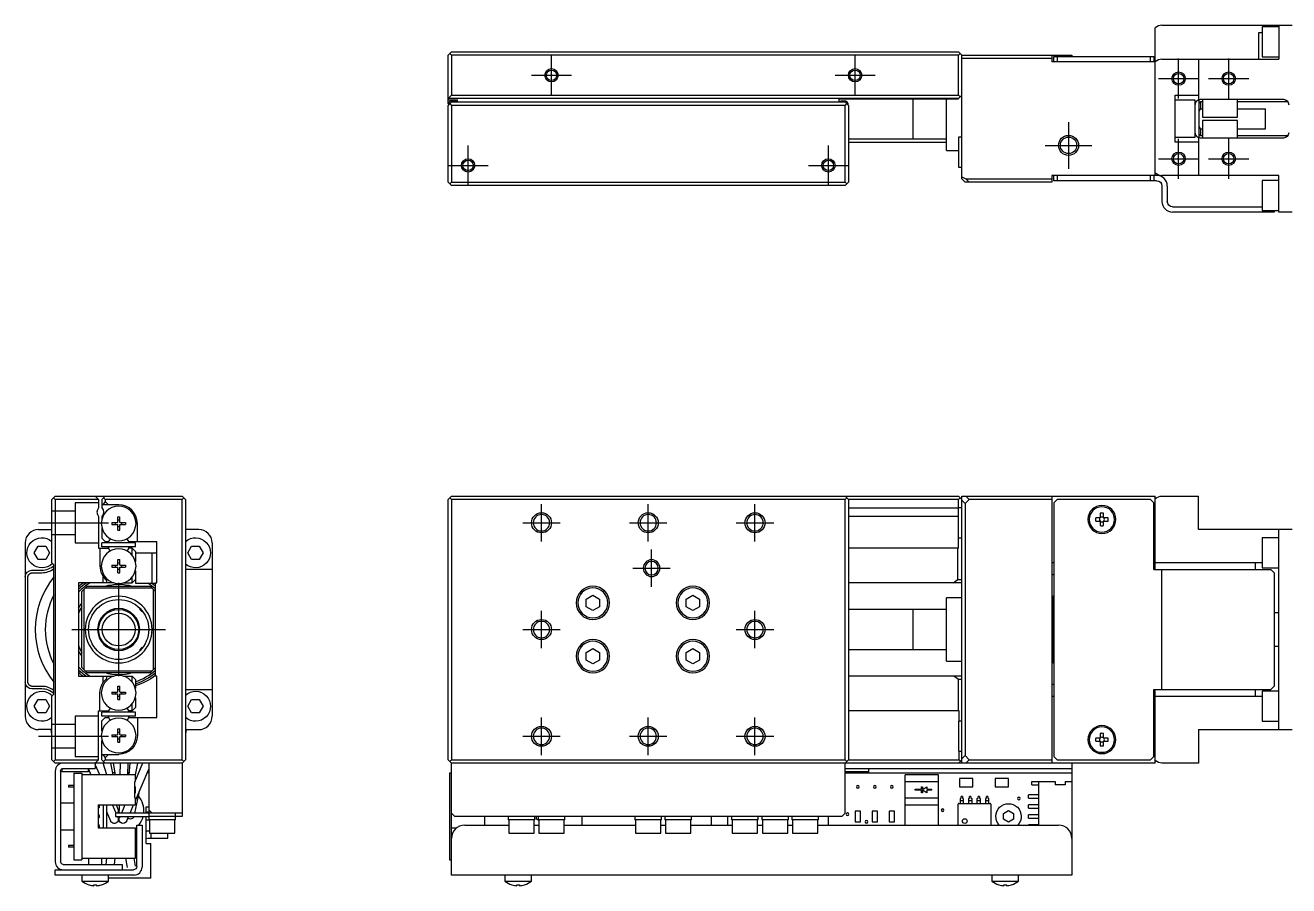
# Model space of a CAD drawing. Extents: x 0 to 598, y -8 to 192.
# Drawn here: x 0 to 189.4, y 63.3 to 192.3 of the extents above; entities that cross this region are included whole.
import ezdxf

# ---------------------------------------------------------------- set-up
doc = ezdxf.new("R2010")
doc.units = 0
doc.header["$LTSCALE"] = 0.5
doc.linetypes.add('CENTER', pattern=[50.8, 31.75, -6.35, 6.35, -6.35])
doc.linetypes.add('DASHED', pattern=[19.05, 12.7, -6.35])
for name, color, linetype in [('MSM_CENTER', 1, 'CENTER'), ('MSM_CONTINUOUS', 7, 'CONTINUOUS'), ('MSM_DASHED', 4, 'DASHED'), ('MSM_NARROW', 5, 'CONTINUOUS')]:
    doc.layers.add(name, color=color, linetype=linetype)

msp = doc.modelspace()

# ---------------------------------------------------------------- linework, layer by layer
at = {"layer": 'MSM_CENTER'}
for p, q in [((78.88, 181.76), (78.88, 187.76)), ((124.38, 181.76), (124.38, 187.76)), ((172.88, 181.26), (172.88, 187.26)), ((180.38, 181.26), (180.38, 187.26)), ((75.88, 184.76), (81.88, 184.76)), ((121.38, 184.76), (127.38, 184.76)), ((169.88, 184.26), (175.88, 184.26)), ((177.38, 184.26), (183.38, 184.26)), ((156.38, 177.76), (156.38, 170.76)), ((66.38, 168.26), (66.38, 174.26)), ((120.38, 168.26), (120.38, 174.26)), ((152.88, 174.26), (159.88, 174.26)), ((172.88, 169.26), (172.88, 175.26)), ((180.38, 169.26), (180.38, 175.26)), ((63.38, 171.26), (69.38, 171.26)), ((117.38, 171.26), (123.38, 171.26)), ((169.88, 172.26), (175.88, 172.26)), ((177.38, 172.26), (183.38, 172.26)), ((77.38, 114.9), (77.38, 120.5)), ((93.38, 114.9), (93.38, 120.5)), ((109.38, 114.9), (109.38, 120.5)), ((2, 117.7), (12.5, 117.7)), ((74.58, 117.7), (80.18, 117.7)), ((90.58, 117.7), (96.18, 117.7)), ((106.58, 117.7), (112.18, 117.7)), ((93.88, 108.1), (93.88, 113.7)), ((91.08, 110.9), (96.68, 110.9)), ((14, 94.7), (14, 108.7)), ((77.38, 98.9), (77.38, 104.5)), ((109.38, 98.9), (109.38, 104.5)), ((7, 101.7), (21, 101.7)), ((74.58, 101.7), (80.18, 101.7)), ((106.58, 101.7), (112.18, 101.7)), ((77.38, 82.9), (77.38, 88.5)), ((93.38, 82.9), (93.38, 88.5)), ((109.38, 82.9), (109.38, 88.5)), ((2, 85.7), (12.5, 85.7)), ((74.58, 85.7), (80.18, 85.7)), ((90.58, 85.7), (96.18, 85.7)), ((106.58, 85.7), (112.18, 85.7))]:
    msp.add_line(p, q, dxfattribs=at)
at = {"layer": 'MSM_CONTINUOUS'}
for p, q in [((169.38, 186.78), (169.38, 191.88)), ((170.38, 192.26), (189.88, 192.26)), ((185.38, 192.01), (185.38, 187.51)), ((187.88, 192.01), (185.38, 192.01)), ((187.88, 192.26), (187.88, 187.16)), ((184.88, 191.2), (185.38, 191.2)), ((184.88, 187.16), (184.88, 191.2)), ((63.38, 187.76), (63.88, 188.26)), ((63.38, 180.56), (63.38, 187.76)), ((63.63, 188.01), (63.88, 187.76)), ((63.88, 188.26), (139.88, 188.26)), ((63.88, 187.76), (63.88, 181.76)), ((139.88, 187.76), (63.88, 187.76)), ((140.38, 187.76), (139.88, 188.26)), ((139.88, 187.76), (140.13, 188.01)), ((139.88, 181.76), (139.88, 187.76)), ((140.38, 187.76), (156.88, 187.76)), ((140.38, 169.26), (140.38, 187.76)), ((153.88, 187.76), (153.88, 186.76)), ((154.18, 186.76), (154.18, 187.56)), ((154.18, 187.56), (169.18, 187.56)), ((154.68, 187.56), (154.68, 186.76)), ((156.88, 187.76), (156.88, 187.56)), ((168.68, 186.76), (168.68, 187.56)), ((169.18, 187.56), (169.18, 186.76)), ((185.38, 187.51), (187.88, 187.51)), ((153.88, 187.26), (140.38, 187.26)), ((169.38, 186.76), (153.88, 186.76)), ((169.38, 169.76), (169.38, 186.76)), ((170.38, 187.16), (187.88, 187.16)), ((175.88, 187.16), (175.88, 181.13)), ((63.88, 181.76), (63.38, 181.26)), ((139.88, 181.26), (63.38, 181.26)), ((63.38, 181.06), (64.78, 181.06)), ((63.38, 180.26), (63.88, 180.76)), ((63.48, 180.46), (63.38, 180.56)), ((63.38, 168.76), (63.38, 180.26)), ((63.48, 180.36), (63.48, 180.56)), ((63.63, 180.51), (63.88, 180.26)), ((64.48, 180.86), (63.78, 180.86)), ((63.88, 181.76), (139.88, 181.76)), ((63.88, 180.76), (122.88, 180.76)), ((63.88, 180.26), (63.88, 168.76)), ((122.88, 180.26), (63.88, 180.26)), ((64.78, 180.76), (64.78, 181.06)), ((121.98, 180.76), (121.98, 181.16)), ((139.78, 181.16), (121.98, 181.16)), ((122.98, 180.86), (122.28, 180.86)), ((122.88, 180.76), (123.38, 180.26)), ((122.88, 180.26), (123.13, 180.51)), ((122.88, 168.76), (122.88, 180.26)), ((123.28, 180.56), (123.28, 180.36)), ((123.38, 180.26), (123.38, 168.76)), ((133.08, 175.26), (133.08, 181.16)), ((138.08, 173.51), (138.08, 181.16)), ((139.78, 181.16), (139.88, 181.26)), ((140.13, 181.51), (139.88, 181.76)), ((139.88, 181.26), (140.38, 181.76)), ((172.38, 181.76), (175.88, 181.76)), ((172.38, 174.76), (172.38, 181.76)), ((175.38, 181.01), (172.38, 181.01)), ((175.38, 175.51), (175.38, 181.01)), ((175.88, 181.13), (175.97, 181.13)), ((175.9, 181.1), (175.97, 181.13)), ((175.98, 175.38), (175.98, 181.13)), ((176.18, 180.76), (175.98, 180.56)), ((176.18, 181.16), (188.58, 181.16)), ((176.18, 180.76), (176.18, 179.76)), ((176.48, 180.76), (176.18, 180.76)), ((176.48, 181.16), (176.48, 178.51)), ((181.68, 178.51), (181.68, 181.16)), ((189.28, 180.76), (181.68, 180.76)), ((175.98, 179.39), (176.18, 179.76)), ((176.18, 179.76), (176.48, 179.76)), ((176.48, 178.51), (181.68, 178.51)), ((181.68, 179.76), (185.88, 179.76)), ((185.88, 176.76), (185.88, 179.76)), ((176.18, 176.76), (175.98, 177.12)), ((176.18, 176.76), (176.18, 175.76)), ((176.18, 176.76), (176.48, 176.76)), ((176.48, 178.01), (176.48, 175.36)), ((181.68, 178.01), (176.48, 178.01)), ((181.68, 175.36), (181.68, 178.01)), ((181.68, 176.76), (185.88, 176.76)), ((123.38, 175.26), (138.08, 175.26)), ((123.38, 174.76), (138.08, 174.76)), ((139.88, 175.51), (139.88, 171.01)), ((140.38, 175.51), (139.88, 175.51)), ((172.38, 175.51), (175.38, 175.51)), ((175.88, 174.76), (172.38, 174.76)), ((175.88, 175.39), (175.88, 169.76)), ((175.88, 175.39), (175.97, 175.39)), ((175.97, 175.39), (175.89, 175.41)), ((175.98, 175.96), (176.18, 175.76)), ((176.18, 175.76), (176.48, 175.76)), ((188.58, 175.36), (176.18, 175.36)), ((181.68, 175.76), (189.28, 175.76)), ((138.08, 173.51), (139.88, 173.51)), ((139.88, 171.01), (140.38, 171.01)), ((63.88, 168.26), (63.38, 168.76)), ((63.88, 168.76), (63.63, 168.51)), ((63.88, 168.76), (122.88, 168.76)), ((123.13, 168.51), (122.88, 168.76)), ((123.38, 168.76), (123.13, 168.51)), ((140.38, 169.56), (140.99, 169.26)), ((140.88, 168.76), (140.38, 169.26)), ((153.88, 168.76), (140.88, 168.76)), ((140.99, 169.26), (153.88, 169.26)), ((140.99, 169.26), (141.49, 168.76)), ((169.58, 169.76), (153.88, 169.76)), ((153.88, 169.76), (153.88, 168.76)), ((154.18, 168.96), (154.18, 169.76)), ((169.58, 168.96), (154.18, 168.96)), ((154.68, 169.76), (154.68, 168.96)), ((168.68, 168.96), (168.68, 169.76)), ((169.18, 169.76), (169.18, 168.96)), ((187.88, 169.76), (170.38, 169.76)), ((185.38, 169.01), (185.38, 164.51)), ((187.88, 169.01), (185.38, 169.01)), ((187.88, 164.26), (187.88, 169.76)), ((122.88, 168.26), (63.88, 168.26)), ((122.88, 168.26), (123.13, 168.51)), ((170.38, 168.16), (170.38, 165.86)), ((171.18, 168.16), (171.18, 165.86)), ((171.98, 165.06), (185.38, 165.06)), ((187.18, 164.26), (171.98, 164.26)), ((185.38, 164.51), (187.88, 164.51)), ((186.68, 164.26), (186.68, 164.51)), ((187.18, 164.51), (187.18, 164.26)), ((189.88, 164.26), (187.88, 164.26)), ((4, 121.2), (4.5, 121.7)), ((4.5, 121.2), (4.25, 121.45)), ((4.5, 121.7), (23.5, 121.7)), ((10.5, 121.7), (11, 121.2)), ((12, 121.7), (11.5, 121.2)), ((12, 121.2), (11.75, 121.45)), ((23.5, 121.7), (24, 121.2)), ((23.75, 121.45), (23.5, 121.2)), ((63.88, 121.7), (63.38, 121.2)), ((63.63, 121.45), (63.88, 121.2)), ((63.88, 121.7), (139.88, 121.7)), ((123.38, 121.2), (122.88, 121.7)), ((122.88, 121.2), (123.13, 121.45)), ((140.38, 121.2), (139.88, 121.7)), ((139.88, 121.2), (140.13, 121.45)), ((140.38, 81.7), (140.38, 121.7)), ((140.38, 121.7), (169.38, 121.7)), ((140.99, 121.7), (141.49, 121.2)), ((153.88, 121.7), (153.88, 81.7)), ((169.38, 110.7), (169.38, 121.7)), ((170.38, 121.7), (175.88, 121.7)), ((175.88, 116.7), (175.88, 121.7)), ((4, 111.7), (4, 121.2)), ((4.5, 121.2), (4.5, 82.2)), ((11, 121.2), (4.5, 121.2)), ((11, 121.2), (11, 119.96)), ((11.5, 121.2), (11.5, 119.96)), ((14, 120.4), (11.5, 120.4)), ((12, 120.9), (11.65, 120.4)), ((12, 121.2), (12, 120.9)), ((23.5, 121.2), (12, 121.2)), ((12.5, 120.4), (12, 120.9)), ((23.5, 82.2), (23.5, 121.2)), ((24, 121.2), (24, 82.2)), ((63.38, 82.2), (63.38, 121.2)), ((122.88, 121.2), (63.88, 121.2)), ((63.88, 121.2), (63.88, 82.2)), ((122.88, 82.2), (122.88, 121.2)), ((139.88, 121.2), (123.38, 121.2)), ((123.38, 121.2), (123.38, 82.2)), ((123.38, 119.96), (139.88, 119.96)), ((139.88, 119.96), (139.88, 121.2)), ((139.88, 113.9), (139.88, 119.95)), ((140.38, 119.95), (139.88, 119.95)), ((140.88, 120.58), (140.38, 121.08)), ((141.49, 121.2), (140.88, 120.58)), ((140.88, 120.58), (140.88, 82.81)), ((153.88, 121.2), (141.49, 121.2)), ((154.68, 121.2), (154.18, 120.7)), ((154.18, 120.7), (154.18, 82.7)), ((168.68, 121.2), (154.68, 121.2)), ((169.18, 120.7), (168.68, 121.2)), ((169.18, 110.7), (169.18, 120.7)), ((11, 118.64), (11, 113.9)), ((11.5, 118.64), (11.5, 118.31)), ((13, 117.74), (13.8, 117.74)), ((13, 117.74), (13, 117.45)), ((13, 117.45), (13.8, 117.45)), ((13.53, 117.45), (13.53, 117.74)), ((13.86, 118.6), (14.15, 118.6)), ((13.86, 117.8), (13.86, 118.6)), ((14.15, 118.07), (13.86, 118.07)), ((14.15, 117.8), (14.15, 118.6)), ((14.21, 117.74), (15, 117.74)), ((14.21, 117.45), (15, 117.45)), ((14.47, 117.45), (14.47, 117.74)), ((15, 117.74), (15, 117.45)), ((16.8, 114.9), (16.8, 117.6)), ((139.88, 118.64), (123.38, 118.64)), ((161.14, 118.44), (160.46, 118.44)), ((160.46, 117.96), (161.14, 117.96)), ((161.14, 119.12), (161.14, 118.44)), ((161.14, 117.96), (161.14, 117.28)), ((161.62, 118.44), (161.62, 119.12)), ((162.3, 118.44), (161.62, 118.44)), ((161.62, 117.28), (161.62, 117.96)), ((161.62, 117.96), (162.3, 117.96)), ((2, 116.7), (4, 116.7)), ((11.5, 116.88), (11.5, 115.4)), ((13.86, 116.6), (13.86, 117.39)), ((13.86, 117.13), (14.15, 117.13)), ((13.86, 116.6), (14.15, 116.6)), ((14.15, 116.6), (14.15, 117.39)), ((26, 116.7), (24, 116.7)), ((189.88, 116.7), (175.88, 116.7)), ((187.88, 86.7), (187.88, 116.7)), ((0, 114.7), (0, 88.7)), ((1.35, 113.2), (1.92, 114.2)), ((1.92, 114.2), (3.08, 114.2)), ((3.08, 114.2), (3.65, 113.2)), ((11, 113.9), (12.46, 113.9)), ((11.2, 113.9), (11.2, 111.2)), ((11.5, 115.4), (12, 114.9)), ((11.5, 114.1), (11.5, 114.7)), ((16.5, 114.7), (11.5, 114.7)), ((16.5, 114.1), (11.5, 114.1)), ((12, 114.9), (12.48, 114.9)), ((12.46, 113.9), (12.54, 113.76)), ((12.54, 114.99), (12.48, 114.9)), ((15.52, 114.9), (15.33, 115.22)), ((15.33, 113.52), (15.54, 113.9)), ((15.52, 114.9), (19.7, 114.9)), ((16, 113.9), (15.54, 113.9)), ((16, 112.86), (16, 113.9)), ((16, 113.9), (16.5, 113.4)), ((16.5, 114.1), (16.5, 114.7)), ((19.7, 108.7), (19.7, 114.9)), ((24.35, 113.2), (24.92, 114.2)), ((24.92, 114.2), (26.08, 114.2)), ((26.08, 114.2), (26.65, 113.2)), ((28, 114.7), (28, 110.7)), ((139.88, 113.9), (123.38, 113.9)), ((139.78, 109.2), (139.78, 113.9)), ((139.88, 115.45), (140.38, 115.45)), ((185.38, 115.45), (185.38, 110.95)), ((187.88, 115.45), (185.38, 115.45)), ((1.92, 112.2), (1.35, 113.2)), ((3.08, 112.2), (1.92, 112.2)), ((3.65, 113.2), (3.08, 112.2)), ((13.86, 112.2), (14.15, 112.2)), ((13.86, 111.4), (13.86, 112.2)), ((14.15, 111.4), (14.15, 112.2)), ((16.5, 113.4), (16.5, 111.91)), ((19.7, 113.15), (16.5, 113.15)), ((19, 108.65), (19, 113.15)), ((24.92, 112.2), (24.35, 113.2)), ((26.08, 112.2), (24.92, 112.2)), ((26.65, 113.2), (26.08, 112.2)), ((1, 110.6), (2.5, 110.6)), ((1.13, 110.21), (2.5, 110.21)), ((4.3, 111.4), (4, 111.7)), ((4.3, 92), (4.3, 111.4)), ((13, 111.34), (13.8, 111.34)), ((13, 111.34), (13, 111.05)), ((13, 111.05), (13.8, 111.05)), ((13.53, 111.05), (13.53, 111.34)), ((14.15, 111.67), (13.86, 111.67)), ((13.86, 110.2), (13.86, 110.99)), ((13.86, 110.73), (14.15, 110.73)), ((13.86, 110.2), (14.15, 110.2)), ((14.15, 110.2), (14.15, 110.99)), ((14.21, 111.34), (15, 111.34)), ((14.21, 111.05), (15, 111.05)), ((14.47, 111.05), (14.47, 111.34)), ((15, 111.34), (15, 111.05)), ((16.5, 110.48), (16.5, 108.65)), ((28, 110.7), (24, 110.7)), ((28, 110.7), (28, 92.7)), ((154.18, 111.7), (153.88, 111.7)), ((153.88, 109.95), (154.18, 109.95)), ((185.38, 111.7), (169.18, 111.7)), ((169.18, 110.7), (186.68, 110.7)), ((170.38, 92.7), (170.38, 110.7)), ((184.38, 110.7), (184.38, 111.7)), ((185.38, 110.95), (187.88, 110.95)), ((187.18, 110.2), (186.68, 110.7)), ((187.18, 110.2), (187.18, 93.2)), ((0.38, 93.92), (0.38, 109.47)), ((8, 108.7), (8, 94.7)), ((13.29, 108.7), (8, 108.7)), ((9, 107.9), (9.3, 108.2)), ((9.3, 108.2), (18.7, 108.2)), ((11.7, 108.7), (11.7, 109.6)), ((12.2, 109.05), (12.2, 108.7)), ((14.71, 108.7), (16, 108.7)), ((16, 108.7), (16, 109.54)), ((16.5, 109.2), (16, 108.7)), ((16.5, 108.65), (19.5, 108.65)), ((18.7, 108.2), (19, 107.9)), ((19.5, 94.7), (19.5, 108.7)), ((19.5, 108.7), (19.7, 108.7)), ((140.38, 108.7), (123.38, 108.7)), ((139.08, 108.7), (139.78, 109.2)), ((139.78, 109.2), (140.38, 109.2)), ((8.5, 107.4), (8.8, 107.7)), ((8.5, 96), (8.5, 107.4)), ((9, 107.9), (8.8, 107.7)), ((8.8, 107.7), (8.8, 95.7)), ((19, 107.9), (9, 107.9)), ((19.2, 107.7), (19, 107.9)), ((19.2, 95.7), (19.2, 107.7)), ((19.2, 107.7), (19.5, 107.4)), ((84.08, 106.27), (85.08, 106.85)), ((84.08, 105.12), (84.08, 106.27)), ((85.08, 106.85), (86.08, 106.27)), ((86.08, 106.27), (86.08, 105.12)), ((99.08, 106.27), (100.08, 106.85)), ((99.08, 105.12), (99.08, 106.27)), ((100.08, 106.85), (101.08, 106.27)), ((101.08, 106.27), (101.08, 105.12)), ((138.08, 96.95), (138.08, 106.45)), ((140.38, 106.45), (138.08, 106.45)), ((154.08, 106.7), (153.88, 106.5)), ((154.08, 106.7), (154.08, 96.7)), ((154.18, 106.7), (154.08, 106.7)), ((17.2, 104.67), (17.2, 104.86)), ((17.2, 104.67), (17.43, 104.45)), ((17.43, 104.62), (17.43, 104.45)), ((17.43, 104.45), (17.56, 104.45)), ((85.08, 104.54), (84.08, 105.12)), ((86.08, 105.12), (85.08, 104.54)), ((100.08, 104.54), (99.08, 105.12)), ((101.08, 105.12), (100.08, 104.54)), ((138.08, 104.7), (123.38, 104.7)), ((133.08, 98.7), (133.08, 104.7)), ((187.88, 104.2), (187.18, 104.2)), ((11.04, 100.64), (11.04, 100.63)), ((16.97, 100.63), (16.97, 100.63)), ((12.56, 98.9), (12.63, 98.9)), ((12.69, 98.83), (12.63, 98.9)), ((15.38, 98.9), (15.31, 98.83)), ((15.38, 98.9), (15.44, 98.9)), ((17.43, 98.95), (17.2, 98.72)), ((17.2, 98.53), (17.2, 98.72)), ((17.43, 98.95), (17.43, 98.78)), ((17.56, 98.95), (17.43, 98.95)), ((17.56, 98.95), (17.56, 98.95)), ((84.08, 98.27), (85.08, 98.85)), ((85.08, 98.85), (86.08, 98.27)), ((99.08, 98.27), (100.08, 98.85)), ((100.08, 98.85), (101.08, 98.27)), ((123.38, 98.7), (138.08, 98.7)), ((187.18, 99.2), (187.88, 99.2)), ((84.08, 97.12), (84.08, 98.27)), ((85.08, 96.54), (84.08, 97.12)), ((86.08, 97.12), (85.08, 96.54)), ((86.08, 98.27), (86.08, 97.12)), ((99.08, 97.12), (99.08, 98.27)), ((100.08, 96.54), (99.08, 97.12)), ((101.08, 97.12), (100.08, 96.54)), ((101.08, 98.27), (101.08, 97.12)), ((138.08, 96.95), (140.38, 96.95)), ((153.88, 96.9), (154.08, 96.7)), ((154.08, 96.7), (154.18, 96.7)), ((8, 94.7), (13.29, 94.7)), ((8.8, 95.7), (8.5, 96)), ((8.8, 95.7), (9, 95.5)), ((9, 95.5), (19, 95.5)), ((9.3, 95.2), (9, 95.5)), ((18.7, 95.2), (9.3, 95.2)), ((11.7, 93.79), (11.7, 94.7)), ((12.2, 94.7), (12.2, 94.34)), ((14.71, 94.7), (16, 94.7)), ((16, 93.86), (16, 94.7)), ((16, 94.7), (16.5, 94.2)), ((19, 95.5), (18.7, 95.2)), ((19, 95.5), (19.2, 95.7)), ((19.5, 96), (19.2, 95.7)), ((19.7, 94.7), (19.5, 94.7)), ((19.7, 88.5), (19.7, 94.7)), ((140.38, 94.7), (123.38, 94.7)), ((139.88, 94.2), (139.18, 94.7)), ((2.5, 93.18), (1.13, 93.18)), ((13.86, 93.2), (14.15, 93.2)), ((13.86, 92.4), (13.86, 93.2)), ((14.15, 92.4), (14.15, 93.2)), ((16.5, 94.2), (16.5, 92.91)), ((139.88, 89.5), (139.88, 94.2)), ((140.38, 94.2), (139.88, 94.2)), ((154.18, 93.45), (153.88, 93.45)), ((186.68, 92.7), (187.18, 93.2)), ((2.5, 92.8), (1, 92.8)), ((1.35, 90.2), (1.92, 91.2)), ((1.92, 91.2), (3.08, 91.2)), ((3.08, 91.2), (3.65, 90.2)), ((4, 91.7), (4.3, 92)), ((4, 82.2), (4, 91.7)), ((11.2, 89.5), (11.2, 92.2)), ((13, 92.34), (13.8, 92.34)), ((13, 92.34), (13, 92.05)), ((13, 92.05), (13.8, 92.05)), ((13.53, 92.05), (13.53, 92.34)), ((14.15, 92.67), (13.86, 92.67)), ((13.86, 91.2), (13.86, 91.99)), ((13.86, 91.73), (14.15, 91.73)), ((13.86, 91.2), (14.15, 91.2)), ((14.15, 91.2), (14.15, 91.99)), ((14.21, 92.34), (15, 92.34)), ((14.21, 92.05), (15, 92.05)), ((14.47, 92.05), (14.47, 92.34)), ((15, 92.34), (15, 92.05)), ((16.5, 91.48), (16.5, 90)), ((24, 92.7), (28, 92.7)), ((24.35, 90.2), (24.92, 91.2)), ((24.92, 91.2), (26.08, 91.2)), ((26.08, 91.2), (26.65, 90.2)), ((28, 92.7), (28, 88.7)), ((153.88, 91.7), (154.18, 91.7)), ((169.18, 82.7), (169.18, 92.7)), ((169.18, 92.7), (186.68, 92.7)), ((169.18, 91.7), (185.38, 91.7)), ((169.38, 81.7), (169.38, 92.7)), ((184.38, 91.7), (184.38, 92.7)), ((185.38, 92.45), (185.38, 87.95)), ((187.88, 92.45), (185.38, 92.45)), ((1.92, 89.2), (1.35, 90.2)), ((3.08, 89.2), (1.92, 89.2)), ((3.65, 90.2), (3.08, 89.2)), ((11, 89.5), (12.46, 89.5)), ((11, 82.2), (11, 89.5)), ((11.5, 88.7), (11.5, 89.3)), ((16.5, 89.3), (11.5, 89.3)), ((12.54, 89.64), (12.46, 89.5)), ((15.54, 89.5), (15.33, 89.87)), ((16, 89.5), (15.54, 89.5)), ((16, 89.5), (16, 90.54)), ((16.5, 90), (16, 89.5)), ((16.5, 88.7), (16.5, 89.3)), ((24.92, 89.2), (24.35, 90.2)), ((26.08, 89.2), (24.92, 89.2)), ((26.65, 90.2), (26.08, 89.2)), ((139.98, 89.5), (123.38, 89.5)), ((139.98, 87.95), (139.98, 89.5)), ((16.5, 88.7), (11.5, 88.7)), ((12, 88.5), (11.5, 88)), ((11.5, 86.51), (11.5, 88)), ((12, 88.5), (12.48, 88.5)), ((12.48, 88.5), (12.54, 88.41)), ((15.33, 88.17), (15.52, 88.5)), ((15.52, 88.5), (19.7, 88.5)), ((16.8, 88.5), (16.8, 85.8)), ((139.88, 87.95), (139.88, 83.45)), ((140.38, 87.95), (139.88, 87.95)), ((185.38, 87.95), (187.88, 87.95)), ((4, 86.7), (2, 86.7)), ((4, 86), (3.88, 86.7)), ((13, 85.94), (13.8, 85.94)), ((13, 85.94), (13, 85.65)), ((13, 85.65), (13.8, 85.65)), ((13.53, 85.65), (13.53, 85.94)), ((13.86, 86.8), (14.15, 86.8)), ((13.86, 86), (13.86, 86.8)), ((14.15, 86.27), (13.86, 86.27)), ((13.86, 84.8), (13.86, 85.59)), ((13.86, 85.33), (14.15, 85.33)), ((14.15, 86), (14.15, 86.8)), ((14.15, 84.8), (14.15, 85.59)), ((14.21, 85.94), (15, 85.94)), ((14.21, 85.65), (15, 85.65)), ((14.47, 85.65), (14.47, 85.94)), ((15, 85.94), (15, 85.65)), ((24.12, 86.7), (24, 86)), ((24, 86.7), (26, 86.7)), ((161.14, 85.44), (160.46, 85.44)), ((161.14, 86.12), (161.14, 85.44)), ((161.62, 85.44), (161.62, 86.12)), ((162.3, 85.44), (161.62, 85.44)), ((175.88, 86.7), (175.88, 81.7)), ((175.88, 86.7), (189.88, 86.7)), ((11.5, 82.2), (11.5, 85.08)), ((13.86, 84.8), (14.15, 84.8)), ((139.88, 83.45), (140.38, 83.45)), ((139.98, 82.2), (139.98, 83.45)), ((160.46, 84.96), (161.14, 84.96)), ((161.14, 84.96), (161.14, 84.28)), ((161.62, 84.96), (162.3, 84.96)), ((161.62, 84.28), (161.62, 84.96)), ((4.25, 81.95), (4, 82.2)), ((4.25, 81.95), (4.5, 82.2)), ((4.5, 81.7), (4.25, 81.95)), ((4.5, 82.2), (11, 82.2)), ((23.5, 81.7), (4.5, 81.7)), ((11, 82.2), (10.5, 81.7)), ((10.5, 81.7), (10.5, 80.9)), ((11.16, 79.95), (10.5, 81.49)), ((11.5, 83), (14, 83)), ((11.5, 82.2), (12, 81.7)), ((11.65, 83), (12, 82.5)), ((12.25, 79.95), (11.69, 81.7)), ((11.75, 81.95), (12, 82.2)), ((12, 82.5), (12.5, 83)), ((12, 82.5), (12, 82.2)), ((12, 82.2), (23.5, 82.2)), ((13.18, 79.95), (12.84, 81.7)), ((13.2, 81.7), (13.45, 79.95)), ((14.2, 81.7), (14.16, 79.95)), ((15.36, 79.95), (15.4, 81.7)), ((15.69, 81.7), (15.54, 79.95)), ((16.83, 81.7), (16.45, 79.95)), ((17.59, 81.7), (16.5, 79.14)), ((18.5, 81.7), (18.5, 73.2)), ((23.5, 82.2), (23.75, 81.95)), ((24, 82.2), (23.5, 81.7)), ((23.5, 81.7), (23.5, 73.7)), ((63.38, 82.2), (63.88, 81.7)), ((63.88, 82.2), (63.63, 81.95)), ((63.88, 82.2), (122.88, 82.2)), ((63.88, 64.9), (63.88, 81.7)), ((169.38, 81.7), (63.88, 81.7)), ((123.13, 81.95), (122.88, 82.2)), ((122.88, 81.7), (123.38, 82.2)), ((122.88, 74.2), (122.88, 81.7)), ((123.38, 82.2), (139.98, 82.2)), ((139.88, 81.7), (140.38, 82.2)), ((140.18, 82), (139.98, 82.2)), ((140.38, 82.31), (140.88, 82.81)), ((140.88, 82.81), (141.49, 82.2)), ((141.49, 82.2), (140.99, 81.7)), ((141.49, 82.2), (153.88, 82.2)), ((154.18, 82.7), (154.68, 82.2)), ((154.68, 82.2), (168.68, 82.2)), ((156.88, 81.7), (156.88, 64.9)), ((168.68, 82.2), (169.18, 82.7)), ((175.88, 81.7), (170.38, 81.7)), ((4.5, 80.5), (4.5, 66.9)), ((5.3, 80.5), (5.3, 66.9)), ((5.5, 80.84), (5.5, 80.4)), ((9.5, 80.4), (5.5, 80.4)), ((5.7, 80.9), (10.5, 80.9)), ((7.3, 80.2), (7.3, 67.2)), ((7.3, 80.2), (8.5, 80.2)), ((8.5, 80.2), (8.5, 67.2)), ((16.5, 79.95), (8.5, 79.95)), ((9.5, 80.4), (9.5, 80.9)), ((9.5, 80.78), (9.85, 79.95)), ((13.11, 80.3), (13.4, 80.3)), ((15.37, 80.3), (15.57, 80.3)), ((16.5, 76.07), (18.5, 80.78)), ((16.5, 78.95), (16.5, 79.95)), ((18.3, 80.3), (18.5, 80.3)), ((63.58, 80.2), (63.58, 67.2)), ((63.88, 80.2), (63.58, 80.2)), ((122.88, 80.9), (156.88, 80.9)), ((126.38, 80.4), (122.88, 80.4)), ((156.88, 80.2), (122.88, 80.2)), ((126.38, 80.9), (126.38, 80.2)), ((136.88, 79.95), (131.88, 79.95)), ((131.88, 72.4), (131.88, 79.95)), ((136.88, 72.4), (136.88, 79.95)), ((6.5, 78.32), (6.5, 78.07)), ((7.3, 78.32), (6.5, 78.32)), ((7.3, 78.07), (6.5, 78.07)), ((16.4, 76.45), (16.4, 78.95)), ((16.5, 78.95), (16.4, 78.95)), ((16.4, 78.15), (16.5, 78.15)), ((16.4, 77.77), (16.5, 77.77)), ((16.43, 74.2), (17.18, 77.68)), ((16.5, 77.25), (16.5, 78.15)), ((131.88, 78.95), (136.88, 78.95)), ((133.38, 77.62), (133.38, 77.77)), ((133.38, 77.77), (134.33, 77.77)), ((134.33, 78.15), (134.48, 78.15)), ((134.33, 77.77), (134.33, 78.15)), ((134.48, 77.75), (135.16, 78.15)), ((134.48, 78.15), (134.48, 77.75)), ((135.16, 78.15), (135.16, 77.77)), ((135.16, 77.77), (135.86, 77.77)), ((135.86, 77.77), (135.86, 77.62)), ((140.01, 79.4), (140.01, 78.15)), ((142.01, 79.4), (140.01, 79.4)), ((140.01, 78.15), (142.01, 78.15)), ((142.01, 78.15), (142.01, 79.4)), ((147.4, 79.4), (145.4, 79.4)), ((145.4, 79.4), (145.4, 78.15)), ((145.4, 78.15), (147.4, 78.15)), ((147.4, 78.15), (147.4, 79.4)), ((150.88, 78.45), (150.88, 78.95)), ((150.88, 78.95), (154.38, 78.95)), ((150.88, 78.45), (151.88, 78.45)), ((151.88, 78.95), (151.88, 72.4)), ((154.38, 78.95), (154.38, 78.45)), ((155.88, 78.45), (154.38, 78.45)), ((155.88, 78.95), (155.88, 78.45)), ((155.88, 78.95), (156.88, 78.95)), ((16.4, 77.62), (16.5, 77.62)), ((16.4, 77.25), (16.5, 77.25)), ((16.5, 76.45), (16.4, 76.45)), ((16.5, 75.45), (16.5, 76.45)), ((136.88, 76.45), (131.88, 76.45)), ((134.33, 77.62), (133.38, 77.62)), ((134.33, 77.25), (134.33, 77.62)), ((134.48, 77.25), (134.33, 77.25)), ((135.16, 77.25), (134.48, 77.64)), ((134.48, 77.64), (134.48, 77.25)), ((135.86, 77.62), (135.16, 77.62)), ((135.16, 77.62), (135.16, 77.25)), ((140.16, 76.38), (140.27, 76.45)), ((140.16, 75.65), (140.16, 76.38)), ((140.16, 76.09), (140.59, 76.09)), ((140.47, 76.7), (140.27, 76.7)), ((140.27, 76.45), (140.27, 76.7)), ((140.47, 76.7), (140.47, 76.45)), ((140.47, 76.45), (140.59, 76.38)), ((140.59, 76.38), (140.59, 75.65)), ((141.43, 76.38), (141.54, 76.45)), ((141.43, 75.65), (141.43, 76.38)), ((141.43, 76.09), (141.86, 76.09)), ((141.74, 76.7), (141.54, 76.7)), ((141.54, 76.45), (141.54, 76.7)), ((141.74, 76.7), (141.74, 76.45)), ((141.74, 76.45), (141.86, 76.38)), ((141.86, 76.38), (141.86, 75.65)), ((142.7, 76.38), (142.81, 76.45)), ((142.7, 75.65), (142.7, 76.38)), ((142.7, 76.09), (143.13, 76.09)), ((142.81, 76.45), (142.81, 76.7)), ((143.01, 76.7), (142.81, 76.7)), ((143.01, 76.7), (143.01, 76.45)), ((143.01, 76.45), (143.13, 76.38)), ((143.13, 76.38), (143.13, 75.65)), ((143.97, 76.38), (144.08, 76.45)), ((143.97, 75.65), (143.97, 76.38)), ((143.97, 76.09), (144.4, 76.09)), ((144.28, 76.7), (144.08, 76.7)), ((144.08, 76.45), (144.08, 76.7)), ((144.28, 76.7), (144.28, 76.45)), ((144.28, 76.45), (144.4, 76.38)), ((144.4, 76.38), (144.4, 75.65)), ((150.38, 76.45), (150.38, 76.95)), ((151.88, 76.95), (150.38, 76.95)), ((150.38, 76.45), (151.88, 76.45)), ((7.3, 75.7), (5.3, 75.7)), ((11, 75.45), (16.5, 75.45)), ((11, 71.95), (11, 75.45)), ((11.7, 75.45), (11.7, 71.95)), ((12.2, 75.45), (12.2, 71.95)), ((12.2, 74.42), (12.8, 73.01)), ((13.6, 74.2), (13.07, 75.45)), ((13.5, 74.2), (13.5, 73.7)), ((23.5, 74.2), (13.5, 74.2)), ((13.92, 74.73), (13.69, 75.45)), ((14.07, 75.45), (14.05, 74.56)), ((14.93, 75.45), (14.4, 74.2)), ((15.71, 74.2), (16.24, 75.45)), ((18.1, 74.2), (18.1, 75.11)), ((18.1, 75.11), (18.5, 75.11)), ((18.35, 74.31), (18.5, 74.31)), ((19, 74.2), (18.5, 74.7)), ((22.5, 73.2), (22.5, 74.2)), ((63.88, 74.2), (64.38, 73.7)), ((122.38, 73.7), (122.88, 74.2)), ((124.41, 74.5), (124.41, 72.9)), ((125.21, 74.5), (124.41, 74.5)), ((125.21, 72.9), (125.21, 74.5)), ((126.95, 74.5), (126.95, 72.9)), ((127.75, 74.5), (126.95, 74.5)), ((127.75, 72.9), (127.75, 74.5)), ((130.29, 74.5), (129.49, 74.5)), ((129.49, 74.5), (129.49, 72.9)), ((130.29, 72.9), (130.29, 74.5)), ((131.88, 75.45), (136.88, 75.45)), ((139.83, 72.4), (139.83, 75.55)), ((139.93, 75.65), (144.63, 75.65)), ((144.73, 75.55), (144.73, 72.4)), ((146.63, 74.13), (147.38, 74.56)), ((146.63, 73.26), (146.63, 74.13)), ((147.38, 74.56), (148.13, 74.13)), ((148.13, 74.13), (148.13, 73.26)), ((150.38, 74.95), (150.38, 75.45)), ((151.88, 75.45), (150.38, 75.45)), ((150.38, 74.95), (151.88, 74.95)), ((150.38, 73.45), (150.38, 73.95)), ((151.88, 73.95), (150.38, 73.95)), ((13.5, 73.7), (18.5, 73.7)), ((13.9, 73.48), (13.81, 73.7)), ((14.19, 73.7), (14.1, 73.48)), ((15.2, 73.01), (15.49, 73.7)), ((16.7, 72.4), (17.5, 72.4)), ((16.7, 66.2), (16.7, 72.4)), ((17.5, 72.4), (17.5, 66.1)), ((18.1, 69.65), (18.1, 73.7)), ((18.1, 73.2), (18.5, 73.2)), ((22.5, 73.7), (18.5, 73.7)), ((22.5, 73.2), (18.5, 73.2)), ((22.5, 73.2), (18.5, 73.2)), ((18.6, 73.2), (18.6, 71.2)), ((22.4, 71.2), (22.4, 73.2)), ((23.5, 73.7), (22.5, 73.7)), ((122.38, 73.7), (64.38, 73.7)), ((65.88, 72.4), (72.48, 72.4)), ((68.88, 72.4), (68.88, 73.7)), ((72.38, 73.7), (72.38, 73.2)), ((76.38, 73.2), (72.38, 73.2)), ((72.48, 73.2), (72.48, 71.2)), ((76.28, 71.2), (76.28, 73.2)), ((76.28, 72.4), (76.98, 72.4)), ((76.38, 73.2), (76.38, 73.7)), ((76.63, 73.26), (76.63, 73.7)), ((76.98, 73.06), (76.63, 73.26)), ((76.88, 73.7), (76.88, 73.2)), ((80.88, 73.2), (76.88, 73.2)), ((76.98, 73.2), (76.98, 71.2)), ((80.78, 71.2), (80.78, 73.2)), ((80.78, 72.4), (91.48, 72.4)), ((80.88, 73.2), (80.88, 73.7)), ((83.48, 72.4), (83.48, 73.7)), ((91.38, 73.7), (91.38, 73.2)), ((95.38, 73.2), (91.38, 73.2)), ((91.48, 73.2), (91.48, 71.2)), ((95.28, 71.2), (95.28, 73.2)), ((95.28, 72.4), (95.98, 72.4)), ((95.38, 73.2), (95.38, 73.7)), ((95.88, 73.7), (95.88, 73.2)), ((99.88, 73.2), (95.88, 73.2)), ((95.98, 73.2), (95.98, 71.2)), ((99.78, 71.2), (99.78, 73.2)), ((99.78, 72.4), (105.98, 72.4)), ((99.88, 73.2), (99.88, 73.7)), ((102.88, 72.4), (102.88, 73.7)), ((105.28, 73.7), (105.28, 72.4)), ((105.88, 73.7), (105.88, 73.2)), ((109.88, 73.2), (105.88, 73.2)), ((105.98, 73.2), (105.98, 71.2)), ((109.78, 71.2), (109.78, 73.2)), ((109.78, 72.4), (110.48, 72.4)), ((109.88, 73.2), (109.88, 73.7)), ((110.38, 73.7), (110.38, 73.2)), ((114.38, 73.2), (110.38, 73.2)), ((110.48, 73.2), (110.48, 71.2)), ((114.28, 71.2), (114.28, 73.2)), ((114.28, 72.4), (114.98, 72.4)), ((114.38, 73.2), (114.38, 73.7)), ((114.88, 73.7), (114.88, 73.2)), ((118.88, 73.2), (114.88, 73.2)), ((114.98, 73.2), (114.98, 71.2)), ((118.78, 71.2), (118.78, 73.2)), ((118.78, 72.4), (154.88, 72.4)), ((118.88, 73.2), (118.88, 73.7)), ((120.38, 72.4), (120.38, 73.7)), ((124.41, 72.9), (125.21, 72.9)), ((126.95, 72.9), (127.75, 72.9)), ((129.49, 72.9), (130.29, 72.9)), ((147.38, 72.83), (146.63, 73.26)), ((148.13, 73.26), (147.38, 72.83)), ((150.38, 73.45), (151.88, 73.45)), ((150.38, 72.4), (150.38, 72.45)), ((151.88, 72.45), (150.38, 72.45)), ((5.3, 71.7), (7.3, 71.7)), ((16.5, 71.95), (11, 71.95)), ((16.5, 67.45), (16.5, 71.95)), ((16.55, 68.87), (16.5, 70.54)), ((18.1, 71.55), (18.6, 71.55)), ((18.35, 70.45), (21.38, 70.45)), ((18.6, 71.2), (22.4, 71.2)), ((18.85, 70.45), (18.85, 71.2)), ((21.38, 70.45), (21.38, 71.2)), ((64.62, 71.95), (63.88, 71.95)), ((72.48, 71.2), (76.28, 71.2)), ((76.98, 71.2), (80.78, 71.2)), ((91.48, 71.2), (95.28, 71.2)), ((95.98, 71.2), (99.78, 71.2)), ((105.98, 71.2), (109.78, 71.2)), ((110.48, 71.2), (114.28, 71.2)), ((114.98, 71.2), (118.78, 71.2)), ((6.5, 69.32), (6.5, 69.07)), ((7.3, 69.32), (6.5, 69.32)), ((7.3, 69.07), (6.5, 69.07)), ((18.1, 69.65), (18.81, 69.65)), ((18.81, 64.45), (18.81, 69.65)), ((5.7, 66.5), (14.5, 66.5)), ((7.3, 67.2), (8.5, 67.2)), ((8.5, 67.45), (16.5, 67.45)), ((9.5, 67.45), (9.5, 66.5)), ((11.5, 66.5), (11.5, 67.45)), ((12.17, 67.45), (12.08, 66.5)), ((13.39, 66.5), (13.47, 67.45)), ((14.5, 66.5), (14.5, 65.7)), ((15.01, 67.45), (15.26, 66.03)), ((16.54, 66.26), (16.33, 67.45)), ((63.58, 67.2), (63.88, 67.2)), ((4.5, 64.9), (4.5, 65.7)), ((4.5, 65.7), (16.2, 65.7)), ((16.3, 64.9), (4.5, 64.9)), ((8.5, 64.9), (8.5, 64)), ((12.5, 64), (12.5, 64.9)), ((18.81, 64.45), (12.5, 64.45)), ((156.88, 64.9), (63.88, 64.9)), ((71.88, 64.9), (71.88, 64)), ((75.88, 64), (75.88, 64.9)), ((144.88, 64.9), (144.88, 64)), ((148.88, 64), (148.88, 64.9)), ((8.5, 64), (12.5, 64)), ((9.55, 63.44), (9.57, 63.44)), ((10.3, 63.44), (10.7, 63.44)), ((10.3, 63.31), (10.3, 63.44)), ((10.7, 63.44), (10.7, 63.31)), ((11.43, 63.44), (11.45, 63.44)), ((71.88, 64), (75.88, 64)), ((72.93, 63.44), (72.95, 63.44)), ((73.68, 63.44), (74.08, 63.44)), ((73.68, 63.31), (73.68, 63.44)), ((74.08, 63.44), (74.08, 63.31)), ((74.81, 63.44), (74.83, 63.44)), ((144.88, 64), (148.88, 64)), ((145.93, 63.44), (145.95, 63.44)), ((146.68, 63.44), (147.08, 63.44)), ((146.68, 63.31), (146.68, 63.44)), ((147.08, 63.44), (147.08, 63.31)), ((147.81, 63.44), (147.83, 63.44))]:
    msp.add_line(p, q, dxfattribs=at)
at = {"layer": 'MSM_CONTINUOUS', "extrusion": (0, 0, -1)}
for p, q in [((175.38, 180.41), (175.39, 180.46)), ((175.38, 180.36), (175.38, 180.41)), ((175.39, 180.46), (175.4, 180.52)), ((175.4, 180.52), (175.41, 180.57)), ((175.41, 180.57), (175.43, 180.62)), ((175.43, 180.62), (175.44, 180.66)), ((175.44, 180.66), (175.47, 180.71)), ((175.47, 180.71), (175.49, 180.76)), ((175.49, 180.76), (175.52, 180.81)), ((175.52, 180.81), (175.54, 180.84)), ((175.54, 180.84), (175.57, 180.87)), ((175.57, 180.87), (175.6, 180.9)), ((175.6, 180.9), (175.63, 180.93)), ((175.63, 180.93), (175.66, 180.96)), ((175.66, 180.96), (175.69, 180.99)), ((175.69, 180.99), (175.72, 181.01)), ((175.72, 181.01), (175.75, 181.03)), ((175.75, 181.03), (175.79, 181.05)), ((175.79, 181.05), (175.82, 181.07)), ((175.82, 181.07), (175.85, 181.09)), ((175.85, 181.09), (175.88, 181.1)), ((175.88, 181.1), (175.9, 181.1)), ((175.38, 176.11), (175.38, 176.16)), ((175.39, 176.07), (175.38, 176.11)), ((175.39, 176.03), (175.39, 176.07)), ((175.4, 175.99), (175.39, 176.03)), ((175.41, 175.94), (175.4, 175.99)), ((175.43, 175.89), (175.41, 175.94)), ((175.45, 175.84), (175.43, 175.89)), ((175.47, 175.79), (175.45, 175.84)), ((175.5, 175.75), (175.47, 175.79)), ((175.52, 175.7), (175.5, 175.75)), ((175.56, 175.66), (175.52, 175.7)), ((175.59, 175.62), (175.56, 175.66)), ((175.62, 175.58), (175.59, 175.62)), ((175.65, 175.56), (175.62, 175.58)), ((175.68, 175.53), (175.65, 175.56)), ((175.71, 175.51), (175.68, 175.53)), ((175.75, 175.49), (175.71, 175.51)), ((175.77, 175.47), (175.75, 175.49)), ((175.8, 175.46), (175.77, 175.47)), ((175.83, 175.44), (175.8, 175.46)), ((175.85, 175.43), (175.83, 175.44)), ((175.88, 175.42), (175.85, 175.43)), ((175.89, 175.41), (175.88, 175.42)), ((0.47, 109.84), (0.49, 109.86)), ((0.49, 109.86), (0.5, 109.89)), ((0.5, 109.89), (0.52, 109.92)), ((0.52, 109.92), (0.54, 109.94)), ((0.54, 109.94), (0.56, 109.97)), ((0.56, 109.97), (0.58, 109.99)), ((0.58, 109.99), (0.6, 110.01)), ((0.6, 110.01), (0.63, 110.03)), ((0.63, 110.03), (0.65, 110.05)), ((0.65, 110.05), (0.67, 110.07)), ((0.67, 110.07), (0.7, 110.09)), ((0.7, 110.09), (0.72, 110.1)), ((0.72, 110.1), (0.75, 110.12)), ((0.75, 110.12), (0.78, 110.13)), ((0.78, 110.13), (0.8, 110.15)), ((0.8, 110.15), (0.83, 110.16)), ((0.83, 110.16), (0.86, 110.17)), ((0.86, 110.17), (0.89, 110.18)), ((0.89, 110.18), (0.91, 110.19)), ((0.91, 110.19), (0.94, 110.19)), ((0.94, 110.19), (0.97, 110.2)), ((0.97, 110.2), (1, 110.21)), ((1, 110.21), (1.03, 110.21)), ((1.03, 110.21), (1.07, 110.21)), ((1.07, 110.21), (1.1, 110.21)), ((1.1, 110.21), (1.13, 110.21)), ((0.38, 109.53), (0.39, 109.56)), ((0.38, 109.5), (0.38, 109.53)), ((0.38, 109.47), (0.38, 109.5)), ((0.39, 109.59), (0.4, 109.63)), ((0.39, 109.56), (0.39, 109.59)), ((0.4, 109.66), (0.41, 109.69)), ((0.4, 109.63), (0.4, 109.66)), ((0.41, 109.69), (0.42, 109.72)), ((0.42, 109.72), (0.43, 109.75)), ((0.43, 109.75), (0.44, 109.78)), ((0.44, 109.78), (0.46, 109.81)), ((0.46, 109.81), (0.47, 109.84)), ((0.38, 93.89), (0.38, 93.92)), ((0.38, 93.86), (0.38, 93.89)), ((0.39, 93.83), (0.38, 93.86)), ((0.39, 93.8), (0.39, 93.83)), ((0.4, 93.77), (0.39, 93.8)), ((0.4, 93.74), (0.4, 93.77)), ((0.41, 93.71), (0.4, 93.74)), ((0.42, 93.68), (0.41, 93.71)), ((0.43, 93.65), (0.42, 93.68)), ((0.44, 93.63), (0.43, 93.65)), ((0.45, 93.6), (0.44, 93.63)), ((0.46, 93.57), (0.45, 93.6)), ((0.48, 93.55), (0.46, 93.57)), ((0.49, 93.52), (0.48, 93.55)), ((0.51, 93.5), (0.49, 93.52)), ((0.53, 93.47), (0.51, 93.5)), ((0.55, 93.45), (0.53, 93.47)), ((0.57, 93.42), (0.55, 93.45)), ((0.59, 93.4), (0.57, 93.42)), ((0.61, 93.38), (0.59, 93.4)), ((0.63, 93.36), (0.61, 93.38)), ((0.65, 93.34), (0.63, 93.36)), ((0.68, 93.32), (0.65, 93.34)), ((0.71, 93.3), (0.68, 93.32)), ((0.73, 93.28), (0.71, 93.3)), ((0.76, 93.27), (0.73, 93.28)), ((0.79, 93.25), (0.76, 93.27)), ((0.82, 93.24), (0.79, 93.25)), ((0.85, 93.23), (0.82, 93.24)), ((0.88, 93.22), (0.85, 93.23)), ((0.91, 93.21), (0.88, 93.22)), ((0.94, 93.2), (0.91, 93.21)), ((0.97, 93.19), (0.94, 93.2)), ((1, 93.19), (0.97, 93.19)), ((1.03, 93.18), (1, 93.19)), ((1.06, 93.18), (1.03, 93.18)), ((1.1, 93.18), (1.06, 93.18)), ((1.13, 93.18), (1.1, 93.18))]:
    msp.add_line(p, q, dxfattribs=at)
at = {"layer": 'MSM_CONTINUOUS'}
for centre, radius in [((78.88, 184.76), 0.783), ((124.38, 184.76), 0.783), ((172.88, 184.26), 0.783), ((180.38, 184.26), 0.783), ((156.38, 174.26), 1.23), ((172.88, 172.26), 0.783), ((180.38, 172.26), 0.783), ((66.38, 171.26), 0.783), ((120.38, 171.26), 0.783), ((14, 101.7), 4.5), ((14, 101.7), 3), ((140.83, 73), 0.35)]:
    msp.add_circle(centre, radius, dxfattribs=at)
at = {"layer": 'MSM_CONTINUOUS', "extrusion": (0, 0, -1)}
for centre, radius in [((-14, 117.6), 2.6), ((-161.38, 118.2), 2.1), ((-161.38, 118.2), 1.9), ((-77.38, 117.7), 1.23), ((-93.38, 117.7), 1.23), ((-109.38, 117.7), 1.23), ((-14, 111.2), 2.6), ((-93.88, 110.9), 1.01), ((-85.08, 105.7), 2.5), ((-100.08, 105.7), 2.5), ((-14, 101.7), 5), ((-85.08, 105.7), 2.25), ((-100.08, 105.7), 2.25), ((-14, 101.7), 3.15), ((-77.38, 101.7), 1.23), ((-109.38, 101.7), 1.23), ((-85.08, 97.7), 2.5), ((-85.08, 97.7), 2.25), ((-100.08, 97.7), 2.5), ((-100.08, 97.7), 2.25), ((-14, 92.2), 2.6), ((-14, 85.8), 2.6), ((-161.38, 85.2), 2.1), ((-77.38, 85.7), 1.23), ((-93.38, 85.7), 1.23), ((-109.38, 85.7), 1.23), ((-161.38, 85.2), 1.9), ((-124.81, 78.14), 0.2), ((-127.35, 78.14), 0.2), ((-129.89, 78.14), 0.2), ((-148.94, 76.4), 0.2), ((-123.23, 74.01), 0.2), ((-137.51, 74.64), 0.2), ((-126.08, 72.9), 0.2)]:
    msp.add_circle(centre, radius, dxfattribs=at)
at = {"layer": 'MSM_CONTINUOUS'}
for centre, radius, start, end in [((170.38, 190.76), 1.5, 90, 131.8103), ((170.38, 185.66), 1.5, 90, 131.8103), ((63.78, 180.56), 0.3, 90, 180), ((64.48, 180.56), 0.3, 41.8103, 90), ((122.28, 180.56), 0.3, 90, 138.1897), ((122.98, 180.56), 0.3, 0, 90), ((170.38, 171.26), 1.5, 228.1897, 270), ((169.58, 168.16), 1.6, 0, 90), ((171.98, 165.86), 1.6, 180, 270), ((11.75, 119.3), 1, 138.5904, 221.4096), ((14, 117.6), 2.8, 0, 90), ((161.38, 118.2), 0.95, 165.3667, 194.6333), ((161.38, 118.2), 0.365, 138.8496, 221.1504), ((161.38, 118.2), 0.95, 75.3667, 104.6333), ((161.38, 118.2), 0.365, 48.8496, 131.1504), ((161.38, 118.2), 0.365, 228.8496, 311.1504), ((161.38, 118.2), 0.365, 318.8496, 41.1504), ((161.38, 118.2), 0.95, 345.3667, 14.6333), ((2, 114.7), 2, 90, 180), ((26, 114.7), 2, 0, 90), ((161.38, 118.2), 0.95, 255.3667, 284.6333), ((14, 114.4), 1.59, 160.1817, 169.1069), ((14, 114.4), 1.59, 190.8931, 216.1972), ((14.12, 114.23), 1.75, 141.5493, 154.5052), ((14.12, 114.51), 1.75, 205.4948, 217.006), ((13.89, 114.23), 1.75, 34.5052, 38.4507), ((14, 114.4), 1.59, 323.8028, 349.107), ((14, 114.4), 1.59, 10.8931, 19.8183), ((13.89, 114.51), 1.75, 322.994, 325.4948), ((2.5, 113.2), 2.6, 270, 313.8131), ((2.5, 113.2), 2.98, 270, 307.1302), ((14, 111.2), 2.8, 180, 229.9948), ((14, 101.7), 12.5, 140.8958, 219.1042), ((14, 101.7), 8.5, 124.5603, 134.9009), ((14, 101.7), 8.2, 121.3881, 137.0297), ((14, 101.7), 8.2, 47.8764, 57.9474), ((14, 101.7), 8.5, 49.6798, 54.8499), ((14, 101.7), 11, 151.8625, 208.1375), ((14, 101.7), 6.5, 147.7958, 157.3801), ((14, 101.7), 6.5, 202.6199, 212.2042), ((14, 101.7), 8.2, 222.9703, 238.6119), ((14, 101.7), 8.5, 225.0991, 235.4397), ((14, 101.7), 8.2, 287.7508, 312.1236), ((14, 101.7), 8.5, 287.1046, 310.3202), ((2.5, 90.2), 2.98, 52.8698, 90), ((14, 92.2), 2.8, 130.0052, 145.2281), ((2.5, 90.2), 2.6, 46.1869, 90), ((14, 89), 1.59, 143.8028, 169.1069), ((14.12, 88.88), 1.75, 142.994, 154.5052), ((13.89, 88.88), 1.75, 34.5052, 37.006), ((14, 89), 1.59, 10.8931, 36.1972), ((2, 88.7), 2, 180, 270), ((14, 89), 1.59, 190.8931, 199.8183), ((14.12, 89.16), 1.75, 205.4948, 218.4507), ((13.89, 89.16), 1.75, 321.5493, 325.4948), ((14, 89), 1.59, 340.1817, 349.1069), ((26, 88.7), 2, 270, 0), ((161.38, 85.2), 0.95, 165.3667, 194.6333), ((161.38, 85.2), 0.365, 138.8496, 221.1504), ((161.38, 85.2), 0.95, 75.3667, 104.6333), ((161.38, 85.2), 0.365, 48.8496, 131.1504), ((161.38, 85.2), 0.365, 318.8496, 41.1504), ((161.38, 85.2), 0.95, 345.3667, 14.6333), ((161.38, 85.2), 0.365, 228.8496, 311.1504), ((161.38, 85.2), 0.95, 255.3667, 284.6333), ((5.7, 80.5), 1.2, 90, 180), ((14.27, 74.55), 3.5, 354.2608, 39.1138), ((10.9, 75.2), 0.25, 293.5782, 66.4218), ((10.9, 73.7), 0.25, 293.5782, 66.4218), ((139.93, 75.55), 0.1, 90, 180), ((144.63, 75.55), 0.1, 0, 90), ((10.9, 72.2), 0.25, 293.5782, 66.4218), ((14.27, 74.55), 3.5, 309.6364, 314.0317), ((14.27, 74.55), 3.5, 322.1, 345.9447), ((65.88, 70.4), 2, 90, 180), ((154.88, 70.4), 2, 0, 90), ((5.7, 66.9), 1.2, 180, 270), ((16.3, 66.1), 1.2, 270, 0), ((10.5, 66.5), 3.2, 231.3178, 252.73), ((10.5, 66.5), 3.19, 253.0947, 266.4096), ((10.5, 66.5), 3.19, 273.5904, 286.9053), ((10.5, 66.5), 3.2, 287.27, 308.6822), ((73.88, 66.5), 3.2, 231.3178, 252.73), ((73.88, 66.5), 3.19, 253.0947, 266.4096), ((73.88, 66.5), 3.19, 273.5904, 286.9053), ((73.88, 66.5), 3.2, 287.27, 308.6822), ((146.88, 66.5), 3.2, 231.3178, 252.73), ((146.88, 66.5), 3.19, 253.0947, 266.4096), ((146.88, 66.5), 3.19, 273.5904, 286.9053), ((146.88, 66.5), 3.2, 287.27, 308.6822)]:
    msp.add_arc(centre, radius, start, end, dxfattribs=at)
at = {"layer": 'MSM_CONTINUOUS', "extrusion": (0, 0, -1)}
for centre, radius, start, end in [((-176.18, 180.36), 0.8, 74.8734, 90), ((-188.58, 180.36), 0.8, 90, 180), ((-188.58, 176.16), 0.8, 180, 270), ((-176.18, 176.16), 0.8, 270, 285.1266), ((-169.58, 168.16), 0.8, 90, 180), ((-171.98, 165.86), 0.8, 270, 0), ((-170.38, 120.2), 1.5, 48.1897, 90), ((-10.75, 119.3), 1, 138.5904, 221.4096), ((-13.8, 117.8), 0.06, 180, 270), ((-13.8, 117.39), 0.06, 90, 180), ((-14.21, 117.8), 0.06, 270, 0), ((-14.21, 117.39), 0.06, 0, 90), ((-2.5, 113.2), 2.25, 225, 131.8104), ((-25.5, 113.2), 2.25, 48.1897, 311.8103), ((-1, 109.6), 1, 0, 90), ((-13.8, 111.4), 0.06, 180, 270), ((-13.8, 110.99), 0.06, 90, 180), ((-14.21, 111.4), 0.06, 270, 0), ((-14.21, 110.99), 0.06, 0, 90), ((-14, 101.7), 8.8, 47.0141, 52.6982), ((-14, 101.7), 6.8, 72.9174, 107.0826), ((-14, 101.7), 8.8, 127.8357, 128.6822), ((-14, 101.7), 6.8, 28.0725, 36.0189), ((-14, 101.7), 6.8, 323.9811, 331.9275), ((-14, 101.7), 8.8, 307.3018, 312.9859), ((-14, 101.7), 6.8, 252.9174, 287.0826), ((-14, 101.7), 8.8, 231.3178, 253.4955), ((-1, 93.8), 1, 270, 0), ((-14, 92.2), 2.8, 0, 34.7719), ((-2.5, 90.2), 2.25, 228.1897, 135), ((-13.8, 92.4), 0.06, 180, 270), ((-13.8, 91.99), 0.06, 90, 180), ((-14.21, 92.4), 0.06, 270, 0), ((-14.21, 91.99), 0.06, 0, 90), ((-25.5, 90.2), 2.25, 48.1897, 311.8103), ((-13.8, 86), 0.06, 180, 270), ((-13.8, 85.59), 0.06, 90, 180), ((-14, 85.8), 2.8, 180, 270), ((-14.21, 86), 0.06, 270, 0), ((-14.21, 85.59), 0.06, 0, 90), ((-170.38, 83.2), 1.5, 270, 311.8103), ((-5.7, 80.5), 0.4, 0, 90), ((-147.38, 73.7), 1.9, 316.8264, 223.1735), ((-13.35, 75.85), 0.6, 221.8103, 232.4513), ((-13.35, 74.55), 0.6, 162.212, 215.6853), ((-14.65, 74.55), 0.6, 324.3147, 1.1935), ((-18.35, 74.56), 0.25, 270, 0), ((-13.35, 73.25), 0.6, 156.9836, 336.9836), ((-14.65, 73.25), 0.6, 203.0164, 23.0164), ((-15.75, 73.9), 0.6, 199.4714, 308.0277), ((-18.35, 70.2), 0.25, 0, 90), ((-5.7, 66.9), 0.4, 270, 0), ((-16.2, 66.2), 0.5, 180, 270)]:
    msp.add_arc(centre, radius, start, end, dxfattribs=at)
at = {"layer": 'MSM_DASHED'}
for p, q in [((7.5, 119.45), (4, 119.45)), ((7.5, 120.7), (7.5, 114.7)), ((11, 120.7), (7.5, 120.7)), ((4, 115.95), (7.5, 115.95)), ((7.5, 114.7), (11, 114.7)), ((7.5, 87.45), (4, 87.45)), ((7.5, 88.7), (7.5, 82.7)), ((11, 88.7), (7.5, 88.7)), ((4, 83.95), (7.5, 83.95)), ((7.5, 82.7), (11, 82.7))]:
    msp.add_line(p, q, dxfattribs=at)
at = {"layer": 'MSM_NARROW'}
msp.add_line((17.56, 98.95), (17.56, 98.95), dxfattribs=at)
for centre, radius in [((78.88, 184.76), 1), ((124.38, 184.76), 1), ((172.88, 184.26), 1), ((180.38, 184.26), 1), ((156.38, 174.26), 1.5), ((172.88, 172.26), 1), ((180.38, 172.26), 1), ((66.38, 171.26), 1), ((120.38, 171.26), 1), ((77.38, 117.7), 1.5), ((93.38, 117.7), 1.5), ((109.38, 117.7), 1.5), ((14, 101.7), 2.46), ((77.38, 101.7), 1.5), ((109.38, 101.7), 1.5), ((77.38, 85.7), 1.5), ((93.38, 85.7), 1.5), ((109.38, 85.7), 1.5)]:
    msp.add_circle(centre, radius, dxfattribs=at)
at = {"layer": 'MSM_NARROW', "extrusion": (0, 0, -1)}
msp.add_circle((-93.88, 110.9), 1.25, dxfattribs=at)

doc.saveas('drawing.dxf')
